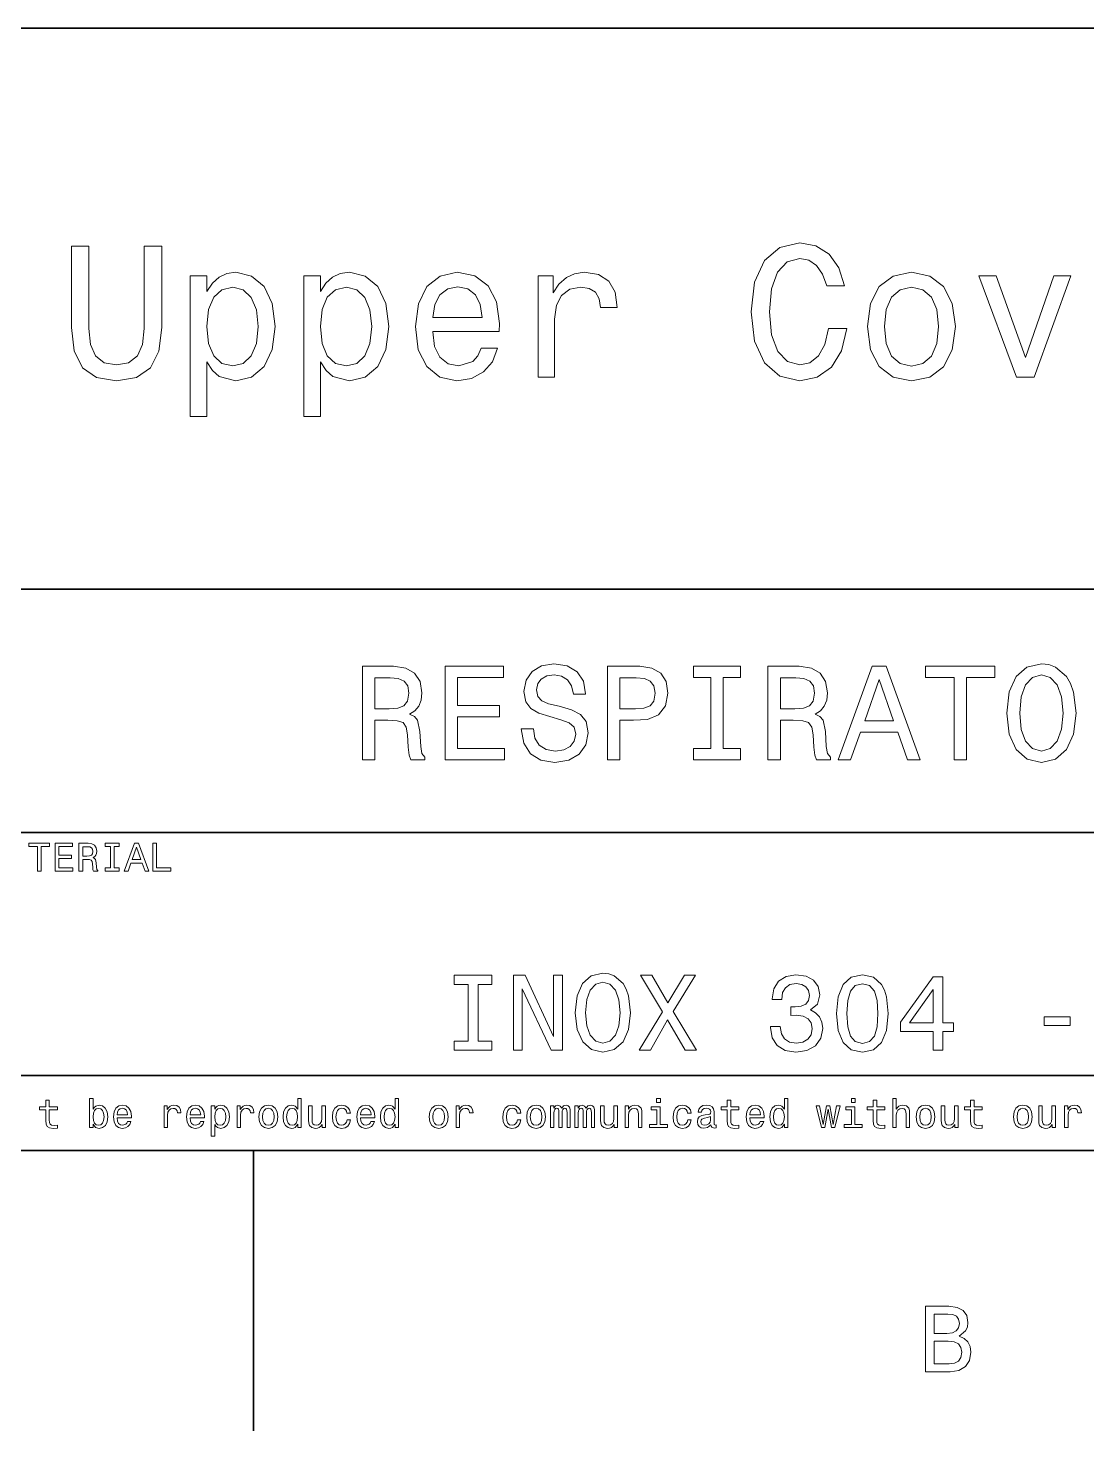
# Model space of a CAD drawing. Extents: x 0 to 1189, y 0 to 841.
# Drawn here: x 1027.7 to 1084.3, y 5 to 80 of the extents above; entities that cross this region are included whole.
import ezdxf

# ---------------------------------------------------------------- set-up
doc = ezdxf.new("R2010")
doc.units = 0

msp = doc.modelspace()

# ---------------------------------------------------------------- linework, layer by layer
at = {"color": 7, "lineweight": 35}
for p, q in [((979, 80), (1169, 80)), ((979, 50), (1144, 50)), ((979, 37), (1144, 37)), ((979, 24), (1144, 24)), ((20, 20), (1169, 20)), ((979, 20), (1169, 20))]:
    msp.add_line(p, q, dxfattribs=at)
at = {"color": 7, "lineweight": 35, "ltscale": 0.375}
msp.add_line((1039.699951, 20), (1039.699951, 5), dxfattribs=at)
at = {"color": 7, "lineweight": 13}
for points in [[(1029.976929, 63.996395), (1030.118164, 62.735588), (1030.56189, 61.837894), (1031.30835, 61.323486), (1032.387573, 61.14193), (1033.456787, 61.323486), (1034.203125, 61.837894), (1034.646973, 62.725502), (1034.798218, 63.996395), (1034.798218, 68.333572), (1033.860229, 68.333572), (1033.860229, 63.945965), (1033.769409, 63.088615), (1033.49707, 62.473343), (1033.033081, 62.110229), (1032.387573, 61.989193), (1031.721924, 62.110229), (1031.257935, 62.473343), (1030.985596, 63.078529), (1030.904907, 63.945965), (1030.904907, 68.333572), (1029.976929, 68.333572)], [(1070.453857, 63.935879), (1070.252197, 63.088615), (1069.919312, 62.483429), (1069.455322, 62.110229), (1068.910645, 61.989193), (1068.255005, 62.17075), (1067.740601, 62.715416), (1067.397705, 63.603024), (1067.286743, 64.833572), (1067.397705, 66.054031), (1067.730469, 66.951729), (1068.244873, 67.496399), (1068.910645, 67.688042), (1069.394775, 67.587173), (1069.80835, 67.304756), (1070.131104, 66.850861), (1070.353027, 66.225502), (1071.311279, 66.225502), (1071.008667, 67.183716), (1070.484131, 67.909943), (1069.767944, 68.363831), (1068.910645, 68.525215), (1067.841431, 68.273056), (1067.024414, 67.567001), (1066.5, 66.407059), (1066.318359, 64.833572), (1066.5, 63.260086), (1067.024414, 62.100143), (1067.841431, 61.384007), (1068.910645, 61.14193), (1069.848633, 61.333572), (1070.605225, 61.868156), (1071.139771, 62.745678), (1071.422119, 63.935879)], [(1037.208862, 65.912827), (1037.208862, 66.75), (1036.321289, 66.75), (1036.321289, 59.235588), (1037.208862, 59.235588), (1037.208862, 62.160664), (1037.521606, 61.6866), (1037.874634, 61.373917), (1038.762207, 61.14193), (1039.609497, 61.333572), (1040.275146, 61.908501), (1040.708862, 62.81628), (1040.870239, 64.046829), (1040.708862, 65.267288), (1040.275146, 66.175072), (1039.609497, 66.739914), (1038.762207, 66.941643), (1038.278076, 66.881126), (1037.864502, 66.689484), (1037.511475, 66.366714)], [(1043.281006, 65.912827), (1043.281006, 66.75), (1042.393311, 66.75), (1042.393311, 59.235588), (1043.281006, 59.235588), (1043.281006, 62.160664), (1043.593628, 61.6866), (1043.946655, 61.373917), (1044.834229, 61.14193), (1045.681519, 61.333572), (1046.34729, 61.908501), (1046.781006, 62.81628), (1046.942383, 64.046829), (1046.781006, 65.267288), (1046.34729, 66.175072), (1045.681519, 66.739914), (1044.834229, 66.941643), (1044.350098, 66.881126), (1043.936523, 66.689484), (1043.583496, 66.366714)], [(1049.29248, 63.78458), (1052.842896, 63.78458), (1052.853027, 64.198128), (1052.69165, 65.35807), (1052.247803, 66.225502), (1051.541748, 66.75), (1050.60376, 66.941643), (1049.685913, 66.739914), (1048.979858, 66.175072), (1048.525879, 65.257202), (1048.364502, 64.046829), (1048.515869, 62.806194), (1048.969727, 61.898415), (1049.665649, 61.333572), (1050.573486, 61.14193), (1051.360229, 61.273052), (1052.005737, 61.615993), (1052.479858, 62.160664), (1052.752197, 62.886887), (1051.874634, 62.886887), (1051.693115, 62.483429), (1051.430786, 62.180836), (1050.684448, 61.938759), (1050.109497, 62.049709), (1049.675781, 62.402737), (1049.393311, 62.977665), (1049.29248, 63.754322)], [(1054.920776, 61.333572), (1055.80835, 61.333572), (1055.80835, 64.430115), (1055.89917, 65.176514), (1056.171387, 65.71109), (1056.615234, 66.033859), (1057.210327, 66.144814), (1057.654175, 66.074203), (1057.987061, 65.872475), (1058.188721, 65.529541), (1058.259399, 65.065559), (1059.156982, 65.065559), (1059.036011, 65.882561), (1058.703125, 66.467575), (1058.148438, 66.820602), (1057.391968, 66.941643), (1056.877441, 66.860947), (1056.433716, 66.659218), (1056.040283, 66.316284), (1055.727661, 65.852303), (1055.727661, 66.75), (1054.920776, 66.75)], [(1072.541748, 64.036743), (1072.703125, 62.806194), (1073.167114, 61.898415), (1073.903442, 61.333572), (1074.891968, 61.14193), (1075.870239, 61.333572), (1076.606567, 61.888329), (1077.070557, 62.796108), (1077.242065, 64.036743), (1077.070557, 65.267288), (1076.606567, 66.185158), (1075.870239, 66.739914), (1074.891968, 66.941643), (1073.903442, 66.739914), (1073.167114, 66.175072), (1072.703125, 65.267288)], [(1080.5, 61.333572), (1081.437988, 61.333572), (1083.414917, 66.75), (1082.49707, 66.75), (1080.973999, 62.382565), (1079.420776, 66.75), (1078.492798, 66.75)], [(1038.610962, 61.938759), (1038.015869, 62.069885), (1037.582153, 62.473343), (1037.309814, 63.12896), (1037.218994, 64.046829), (1037.309814, 64.954613), (1037.582153, 65.610229), (1038.015869, 66.003601), (1038.610962, 66.144814), (1039.15564, 66.003601), (1039.589355, 65.600143), (1039.861694, 64.944527), (1039.962524, 64.046829), (1039.861694, 63.13905), (1039.589355, 62.473343), (1039.15564, 62.069885)], [(1044.682983, 61.938759), (1044.087891, 62.069885), (1043.654175, 62.473343), (1043.381836, 63.12896), (1043.291016, 64.046829), (1043.381836, 64.954613), (1043.654175, 65.610229), (1044.087891, 66.003601), (1044.682983, 66.144814), (1045.227661, 66.003601), (1045.661377, 65.600143), (1045.933716, 64.944527), (1046.034546, 64.046829), (1045.933716, 63.13905), (1045.661377, 62.473343), (1045.227661, 62.069885)], [(1049.29248, 64.530975), (1049.403442, 65.226944), (1049.675781, 65.741356), (1050.089355, 66.054031), (1050.634033, 66.164986), (1051.168579, 66.054031), (1051.582153, 65.741356), (1051.834229, 65.226944), (1051.925049, 64.530975)], [(1073.449585, 64.046829), (1073.540283, 64.954613), (1073.822754, 65.610229), (1074.276611, 66.013687), (1074.891968, 66.1549), (1075.49707, 66.013687), (1075.950928, 65.620316), (1076.233398, 64.954613), (1076.334229, 64.046829), (1076.233398, 63.12896), (1075.950928, 62.463257), (1075.49707, 62.059795), (1074.891968, 61.928673), (1074.276611, 62.059795), (1073.822754, 62.463257), (1073.540283, 63.12896)], [(1045.527466, 40.881123), (1046.197388, 40.881123), (1046.197388, 42.992073), (1046.881836, 42.992073), (1047.38623, 42.970459), (1047.703247, 42.869595), (1047.876099, 42.631844), (1047.94812, 42.206772), (1047.984131, 41.558357), (1048.027466, 41.133286), (1048.113892, 40.881123), (1048.870361, 40.881123), (1048.870361, 41.018009), (1048.70459, 41.219738), (1048.646973, 41.594379), (1048.596558, 42.401295), (1048.474121, 42.999279), (1048.30835, 43.1866), (1048.049072, 43.323486), (1048.337158, 43.503601), (1048.53894, 43.755764), (1048.668579, 44.072765), (1048.711792, 44.454609), (1048.610962, 45.059795), (1048.322754, 45.513687), (1047.84729, 45.787464), (1047.198853, 45.881123), (1045.527466, 45.881123)], [(1049.958252, 40.881123), (1053.128296, 40.881123), (1053.128296, 41.486309), (1050.621094, 41.486309), (1050.621094, 43.179394), (1052.854492, 43.179394), (1052.854492, 43.777374), (1050.621094, 43.777374), (1050.621094, 45.275936), (1053.070679, 45.275936), (1053.070679, 45.881123), (1049.958252, 45.881123)], [(1054.670044, 42.530979), (1054.014404, 42.530979), (1054.158569, 41.767288), (1054.518799, 41.20533), (1055.073486, 40.866714), (1055.822754, 40.744236), (1056.564819, 40.859509), (1057.119629, 41.17651), (1057.472656, 41.67363), (1057.602295, 42.32925), (1057.494263, 42.920029), (1057.19165, 43.301872), (1056.701782, 43.554031), (1056.046143, 43.741352), (1055.484131, 43.878242), (1055.116699, 44.036743), (1054.907837, 44.267288), (1054.843018, 44.627522), (1054.907837, 44.951729), (1055.095093, 45.196686), (1055.383301, 45.362389), (1055.779541, 45.420029), (1056.182983, 45.34798), (1056.5, 45.153458), (1056.708984, 44.82925), (1056.809814, 44.389767), (1057.465454, 44.389767), (1057.465454, 44.404179), (1057.35022, 45.081409), (1057.011597, 45.585732), (1056.478394, 45.902737), (1055.757935, 46.010807), (1055.109497, 45.902737), (1054.605225, 45.600143), (1054.281006, 45.131844), (1054.165771, 44.526657), (1054.259399, 43.986309), (1054.533203, 43.618874), (1054.965454, 43.373917), (1055.556274, 43.1866), (1056.139771, 43.020893), (1056.579346, 42.862389), (1056.845825, 42.631844), (1056.939575, 42.257202), (1056.853027, 41.875359), (1056.629761, 41.587173), (1056.291138, 41.407059), (1055.851563, 41.349422), (1055.361694, 41.428673), (1054.987061, 41.659222), (1054.749268, 42.033859)], [(1058.625366, 40.881123), (1059.288208, 40.881123), (1059.288208, 42.992073), (1060.023071, 42.992073), (1060.765137, 43.028095), (1061.355957, 43.280258), (1061.737793, 43.770172), (1061.867432, 44.440201), (1061.766602, 45.059795), (1061.478394, 45.513687), (1061.00293, 45.787464), (1060.354492, 45.881123), (1058.625366, 45.881123)], [(1064.151367, 41.486309), (1063.229126, 41.486309), (1063.229126, 40.881123), (1065.736328, 40.881123), (1065.736328, 41.486309), (1064.814209, 41.486309), (1064.814209, 45.275936), (1065.736328, 45.275936), (1065.736328, 45.881123), (1063.229126, 45.881123), (1063.229126, 45.275936), (1064.151367, 45.275936)], [(1067.213257, 40.881123), (1067.883301, 40.881123), (1067.883301, 42.992073), (1068.567749, 42.992073), (1069.072021, 42.970459), (1069.389038, 42.869595), (1069.562012, 42.631844), (1069.634033, 42.206772), (1069.670044, 41.558357), (1069.713257, 41.133286), (1069.799805, 40.881123), (1070.556274, 40.881123), (1070.556274, 41.018009), (1070.390503, 41.219738), (1070.332886, 41.594379), (1070.282471, 42.401295), (1070.160034, 42.999279), (1069.994263, 43.1866), (1069.734863, 43.323486), (1070.023071, 43.503601), (1070.224854, 43.755764), (1070.354492, 44.072765), (1070.397705, 44.454609), (1070.296875, 45.059795), (1070.008667, 45.513687), (1069.533203, 45.787464), (1068.884766, 45.881123), (1067.213257, 45.881123)], [(1070.966919, 40.881123), (1071.629761, 40.881123), (1072.15564, 42.350864), (1074.151367, 42.350864), (1074.677246, 40.881123), (1075.354492, 40.881123), (1073.524536, 45.888329), (1072.789673, 45.888329)], [(1077.162842, 40.881123), (1077.825684, 40.881123), (1077.825684, 45.275936), (1079.338623, 45.275936), (1079.338623, 45.881123), (1075.6427, 45.881123), (1075.6427, 45.275936), (1077.162842, 45.275936)], [(1079.979858, 43.381123), (1080.109497, 42.257202), (1080.484131, 41.428673), (1081.067749, 40.917145), (1081.831421, 40.744236), (1082.587891, 40.917145), (1083.178711, 41.428673), (1083.546143, 42.257202), (1083.682983, 43.381123), (1083.546143, 44.497837), (1083.387695, 44.951729), (1083.178711, 45.326366), (1082.587891, 45.837894), (1082.227661, 45.967579), (1081.831421, 46.018009), (1081.060547, 45.837894), (1080.476929, 45.333572), (1080.109497, 44.505043)], [(1047.011597, 45.26873), (1047.45105, 45.225502), (1047.760864, 45.088615), (1047.955322, 44.836452), (1048.020264, 44.440201), (1047.94812, 44.022331), (1047.753662, 43.770172), (1047.422241, 43.640488), (1046.968384, 43.604465), (1046.197388, 43.604465), (1046.197388, 45.26873)], [(1060.174438, 45.26873), (1060.606689, 45.225502), (1060.923706, 45.088615), (1061.110962, 44.836452), (1061.175781, 44.440201), (1061.10376, 44.022331), (1060.909302, 43.770172), (1060.577881, 43.640488), (1060.123901, 43.604465), (1059.288208, 43.604465), (1059.288208, 45.26873)], [(1068.697388, 45.26873), (1069.136963, 45.225502), (1069.446777, 45.088615), (1069.641235, 44.836452), (1069.706055, 44.440201), (1069.634033, 44.022331), (1069.439575, 43.770172), (1069.108154, 43.640488), (1068.654175, 43.604465), (1067.883301, 43.604465), (1067.883301, 45.26873)], [(1072.38623, 42.963257), (1073.157104, 45.167866), (1073.927979, 42.963257)], [(1080.671509, 43.381123), (1080.750732, 44.25288), (1080.988525, 44.894089), (1081.355957, 45.283138), (1081.831421, 45.420029), (1082.299805, 45.283138), (1082.667236, 44.886887), (1082.904907, 44.245674), (1082.991333, 43.381123), (1082.904907, 42.509365), (1082.667236, 41.868153), (1082.299805, 41.479107), (1081.831421, 41.349422), (1081.355957, 41.479107), (1080.988525, 41.868153), (1080.750732, 42.502159)], [(1028.153442, 34.918587), (1028.352295, 34.918587), (1028.352295, 36.23703), (1028.806152, 36.23703), (1028.806152, 36.418587), (1027.697388, 36.418587), (1027.697388, 36.23703), (1028.153442, 36.23703)], [(1029.100098, 34.918587), (1030.051147, 34.918587), (1030.051147, 35.100143), (1029.29895, 35.100143), (1029.29895, 35.608067), (1029.968994, 35.608067), (1029.968994, 35.787464), (1029.29895, 35.787464), (1029.29895, 36.23703), (1030.033813, 36.23703), (1030.033813, 36.418587), (1029.100098, 36.418587)], [(1030.373169, 34.918587), (1030.574219, 34.918587), (1030.574219, 35.551872), (1030.779541, 35.551872), (1030.930786, 35.545387), (1031.025879, 35.515129), (1031.077759, 35.443802), (1031.099365, 35.31628), (1031.110229, 35.121758), (1031.123169, 34.994236), (1031.14917, 34.918587), (1031.376099, 34.918587), (1031.376099, 34.959652), (1031.326416, 35.020172), (1031.309082, 35.132565), (1031.293945, 35.374638), (1031.257202, 35.554035), (1031.20752, 35.610229), (1031.129639, 35.651295), (1031.216187, 35.70533), (1031.276611, 35.780979), (1031.315552, 35.87608), (1031.328491, 35.990631), (1031.298218, 36.172188), (1031.211792, 36.308357), (1031.069214, 36.390488), (1030.874634, 36.418587), (1030.373169, 36.418587)], [(1030.818481, 36.234871), (1030.950317, 36.221901), (1031.043213, 36.180836), (1031.101563, 36.105186), (1031.121094, 35.986309), (1031.099365, 35.86095), (1031.041016, 35.785301), (1030.94165, 35.746395), (1030.80542, 35.735588), (1030.574219, 35.735588), (1030.574219, 36.234871)], [(1032.056885, 35.100143), (1031.780273, 35.100143), (1031.780273, 34.918587), (1032.532471, 34.918587), (1032.532471, 35.100143), (1032.255737, 35.100143), (1032.255737, 36.23703), (1032.532471, 36.23703), (1032.532471, 36.418587), (1031.780273, 36.418587), (1031.780273, 36.23703), (1032.056885, 36.23703)], [(1032.800415, 34.918587), (1032.999268, 34.918587), (1033.157104, 35.359509), (1033.755737, 35.359509), (1033.913574, 34.918587), (1034.116699, 34.918587), (1033.567749, 36.42075), (1033.34729, 36.42075)], [(1033.226196, 35.543228), (1033.45752, 36.204609), (1033.688721, 35.543228)], [(1034.319824, 34.918587), (1035.283813, 34.918587), (1035.283813, 35.100143), (1034.518677, 35.100143), (1034.518677, 36.418587), (1034.319824, 36.418587)], [(1051.181519, 25.844381), (1050.443726, 25.844381), (1050.443726, 25.360231), (1052.449585, 25.360231), (1052.449585, 25.844381), (1051.711792, 25.844381), (1051.711792, 28.876081), (1052.449585, 28.876081), (1052.449585, 29.360231), (1050.443726, 29.360231), (1050.443726, 28.876081), (1051.181519, 28.876081)], [(1053.602295, 25.360231), (1054.080688, 25.360231), (1054.080688, 28.639771), (1055.61377, 25.360231), (1056.230469, 25.360231), (1056.230469, 29.360231), (1055.746338, 29.360231), (1055.746338, 26.080692), (1054.230469, 29.360231), (1053.602295, 29.360231)], [(1056.904907, 27.360231), (1057.008667, 26.461096), (1057.30835, 25.798271), (1057.775146, 25.38905), (1058.386108, 25.250721), (1058.991333, 25.38905), (1059.463989, 25.798271), (1059.757935, 26.461096), (1059.867432, 27.360231), (1059.757935, 28.253603), (1059.631104, 28.616714), (1059.463989, 28.916428), (1058.991333, 29.325649), (1058.703125, 29.429396), (1058.386108, 29.469742), (1057.769409, 29.325649), (1057.302612, 28.922192), (1057.008667, 28.259367)], [(1060.328491, 25.360231), (1060.933716, 25.360231), (1061.850098, 26.979828), (1062.783813, 25.360231), (1063.394775, 25.360231), (1062.144043, 27.417868), (1063.331421, 29.365995), (1062.749268, 29.365995), (1061.867432, 27.884727), (1061.002808, 29.365995), (1060.397705, 29.365995), (1061.579224, 27.412106)], [(1067.342896, 26.616716), (1067.342896, 26.57637), (1067.435181, 26.023056), (1067.706055, 25.60807), (1068.132568, 25.342941), (1068.697388, 25.244957), (1069.296753, 25.342941), (1069.746338, 25.596542), (1070.034546, 26), (1070.138306, 26.518732), (1070.092163, 26.858791), (1069.965454, 27.135448), (1069.757935, 27.348703), (1069.481201, 27.504324), (1069.855835, 27.815563), (1069.988403, 28.311239), (1069.901978, 28.760807), (1069.654175, 29.100864), (1069.250732, 29.314121), (1068.697388, 29.38905), (1068.178711, 29.296831), (1067.781006, 29.043228), (1067.521606, 28.639771), (1067.435181, 28.103746), (1067.435181, 28.063402), (1067.94812, 28.063402), (1067.994263, 28.432278), (1068.144043, 28.697407), (1068.386108, 28.858791), (1068.726196, 28.916428), (1069.025879, 28.870317), (1069.244873, 28.749281), (1069.377441, 28.553314), (1069.429321, 28.288185), (1069.377441, 28.005764), (1069.239136, 27.815563), (1068.99707, 27.700289), (1068.668579, 27.665707), (1068.443726, 27.671471), (1068.443726, 27.216139), (1068.726196, 27.227667), (1069.089355, 27.175793), (1069.360229, 27.037464), (1069.521606, 26.812681), (1069.579224, 26.518732), (1069.515869, 26.184439), (1069.348633, 25.9366), (1069.083496, 25.780981), (1068.731934, 25.729107), (1068.368896, 25.786745), (1068.10376, 25.959656), (1067.936523, 26.236313), (1067.873169, 26.616716)], [(1070.876099, 27.314121), (1070.962524, 26.409224), (1071.233398, 25.763689), (1071.665649, 25.371759), (1072.265137, 25.244957), (1072.858765, 25.371759), (1073.291016, 25.763689), (1073.556152, 26.409224), (1073.648438, 27.314121), (1073.556152, 28.213257), (1073.446655, 28.570606), (1073.291016, 28.864553), (1072.858765, 29.256485), (1072.265137, 29.38905), (1071.665649, 29.256485), (1071.233398, 28.858791), (1070.962524, 28.213257)], [(1076.05188, 25.360231), (1076.570557, 25.360231), (1076.570557, 26.351585), (1077.141235, 26.351585), (1077.141235, 26.812681), (1076.570557, 26.812681), (1076.570557, 29.273777), (1076.046143, 29.273777), (1074.293945, 26.858791), (1074.293945, 26.351585), (1076.05188, 26.351585)], [(1057.45813, 27.360231), (1057.521606, 28.057638), (1057.711792, 28.570606), (1058.005737, 28.881845), (1058.386108, 28.991356), (1058.760742, 28.881845), (1059.054688, 28.564842), (1059.244873, 28.051874), (1059.314087, 27.360231), (1059.244873, 26.662825), (1059.054688, 26.149857), (1058.760742, 25.838617), (1058.386108, 25.734871), (1058.005737, 25.838617), (1057.711792, 26.149857), (1057.521606, 26.657061)], [(1071.429321, 27.314121), (1071.475464, 28.011528), (1071.619629, 28.51297), (1071.878906, 28.806917), (1072.265137, 28.910664), (1072.645508, 28.806917), (1072.904907, 28.51297), (1073.04895, 28.011528), (1073.095093, 27.314121), (1073.04895, 26.610952), (1072.904907, 26.10951), (1072.645508, 25.815563), (1072.265137, 25.717581), (1071.878906, 25.815563), (1071.619629, 26.10951), (1071.475464, 26.610952)], [(1074.778076, 26.812681), (1076.05188, 28.605188), (1076.05188, 26.812681)], [(1081.976929, 26.680117), (1083.371704, 26.680117), (1083.371704, 27.135448), (1081.976929, 27.135448)], [(1028.60083, 22.17399), (1028.60083, 21.592579), (1028.61377, 21.404537), (1028.674316, 21.274855), (1028.79541, 21.199207), (1029.000732, 21.173269), (1029.225464, 21.184076), (1029.225464, 21.348343), (1029.061279, 21.335373), (1028.912109, 21.352665), (1028.832153, 21.4067), (1028.797485, 21.497478), (1028.791016, 21.625), (1028.791016, 22.17399), (1029.225464, 22.17399), (1029.225464, 22.336094), (1028.791016, 22.336094), (1028.791016, 22.675432), (1028.60083, 22.675432), (1028.60083, 22.336094), (1028.272339, 22.336094), (1028.272339, 22.17399)], [(1031.127563, 21.393732), (1031.267944, 21.227304), (1031.460327, 21.173269), (1031.641968, 21.214336), (1031.786743, 21.337536), (1031.877563, 21.534222), (1031.912109, 21.795748), (1031.877563, 22.057276), (1031.784546, 22.251801), (1031.641968, 22.372837), (1031.460327, 22.416065), (1031.270142, 22.359869), (1031.192383, 22.290705), (1031.127563, 22.197765), (1031.127563, 22.766211), (1030.937256, 22.766211), (1030.937256, 21.214336), (1031.127563, 21.214336)], [(1042.070557, 21.393732), (1042.070557, 21.214336), (1042.260742, 21.214336), (1042.260742, 22.766211), (1042.072754, 22.766211), (1042.072754, 22.197765), (1041.927979, 22.36203), (1041.839355, 22.400936), (1041.737671, 22.416065), (1041.553955, 22.372837), (1041.411377, 22.251801), (1041.318359, 22.057276), (1041.286011, 21.795748), (1041.318359, 21.534222), (1041.411377, 21.337536), (1041.553955, 21.214336), (1041.737671, 21.173269), (1041.839355, 21.1884), (1041.930054, 21.227304)], [(1047.275146, 21.393732), (1047.275146, 21.214336), (1047.465332, 21.214336), (1047.465332, 22.766211), (1047.277344, 22.766211), (1047.277344, 22.197765), (1047.132568, 22.36203), (1047.043945, 22.400936), (1046.942383, 22.416065), (1046.758667, 22.372837), (1046.615967, 22.251801), (1046.523071, 22.057276), (1046.490601, 21.795748), (1046.523071, 21.534222), (1046.615967, 21.337536), (1046.758667, 21.214336), (1046.942383, 21.173269), (1047.043945, 21.1884), (1047.134766, 21.227304)], [(1061.462524, 22.766211), (1061.261475, 22.766211), (1061.261475, 22.550072), (1061.462524, 22.550072)], [(1065.033203, 22.17399), (1065.033203, 21.592579), (1065.046143, 21.404537), (1065.106689, 21.274855), (1065.227661, 21.199207), (1065.432983, 21.173269), (1065.657837, 21.184076), (1065.657837, 21.348343), (1065.49353, 21.335373), (1065.34436, 21.352665), (1065.264404, 21.4067), (1065.229858, 21.497478), (1065.223389, 21.625), (1065.223389, 22.17399), (1065.657837, 22.17399), (1065.657837, 22.336094), (1065.223389, 22.336094), (1065.223389, 22.675432), (1065.033203, 22.675432), (1065.033203, 22.336094), (1064.70459, 22.336094), (1064.70459, 22.17399)], [(1068.093628, 21.393732), (1068.093628, 21.214336), (1068.283936, 21.214336), (1068.283936, 22.766211), (1068.095825, 22.766211), (1068.095825, 22.197765), (1067.95105, 22.36203), (1067.862427, 22.400936), (1067.760864, 22.416065), (1067.577148, 22.372837), (1067.434448, 22.251801), (1067.341553, 22.057276), (1067.309082, 21.795748), (1067.341553, 21.534222), (1067.434448, 21.337536), (1067.577148, 21.214336), (1067.760864, 21.173269), (1067.862427, 21.1884), (1067.953125, 21.227304)], [(1071.871826, 22.766211), (1071.670776, 22.766211), (1071.670776, 22.550072), (1071.871826, 22.550072)], [(1072.840088, 22.17399), (1072.840088, 21.592579), (1072.853027, 21.404537), (1072.913574, 21.274855), (1073.034668, 21.199207), (1073.23999, 21.173269), (1073.464722, 21.184076), (1073.464722, 21.348343), (1073.300415, 21.335373), (1073.151367, 21.352665), (1073.071289, 21.4067), (1073.036743, 21.497478), (1073.030273, 21.625), (1073.030273, 22.17399), (1073.464722, 22.17399), (1073.464722, 22.336094), (1073.030273, 22.336094), (1073.030273, 22.675432), (1072.840088, 22.675432), (1072.840088, 22.336094), (1072.511597, 22.336094), (1072.511597, 22.17399)], [(1073.88623, 21.214336), (1074.076416, 21.214336), (1074.076416, 21.884365), (1074.095825, 22.037823), (1074.158569, 22.150215), (1074.255737, 22.219379), (1074.385498, 22.245316), (1074.489258, 22.223701), (1074.554077, 22.165344), (1074.586426, 22.068083), (1074.59729, 21.9384), (1074.59729, 21.214336), (1074.787476, 21.214336), (1074.787476, 21.977304), (1074.778809, 22.130762), (1074.73999, 22.258286), (1074.612427, 22.375), (1074.413574, 22.416065), (1074.305542, 22.400936), (1074.212524, 22.359869), (1074.134766, 22.295029), (1074.076416, 22.206411), (1074.076416, 22.766211), (1073.88623, 22.766211)], [(1078.044678, 22.17399), (1078.044678, 21.592579), (1078.057617, 21.404537), (1078.118164, 21.274855), (1078.239258, 21.199207), (1078.44458, 21.173269), (1078.669312, 21.184076), (1078.669312, 21.348343), (1078.505127, 21.335373), (1078.355957, 21.352665), (1078.276001, 21.4067), (1078.241333, 21.497478), (1078.234863, 21.625), (1078.234863, 22.17399), (1078.669312, 22.17399), (1078.669312, 22.336094), (1078.234863, 22.336094), (1078.234863, 22.675432), (1078.044678, 22.675432), (1078.044678, 22.336094), (1077.716187, 22.336094), (1077.716187, 22.17399)], [(1031.717529, 21.795748), (1031.695923, 21.601225), (1031.637573, 21.458572), (1031.544678, 21.372118), (1031.427979, 21.344019), (1031.300415, 21.372118), (1031.20752, 21.458572), (1031.14917, 21.599062), (1031.129639, 21.795748), (1031.14917, 21.990273), (1031.20752, 22.130762), (1031.300415, 22.215057), (1031.427979, 22.245316), (1031.544678, 22.215057), (1031.637573, 22.128601), (1031.695923, 21.988111)], [(1032.415649, 21.739553), (1033.176514, 21.739553), (1033.178711, 21.828169), (1033.144043, 22.076729), (1033.04895, 22.262608), (1032.897705, 22.375), (1032.696655, 22.416065), (1032.5, 22.372837), (1032.348633, 22.251801), (1032.251465, 22.055115), (1032.216797, 21.795748), (1032.249268, 21.529898), (1032.346558, 21.335373), (1032.495605, 21.214336), (1032.690186, 21.173269), (1032.858765, 21.201368), (1032.99707, 21.274855), (1033.098633, 21.391569), (1033.156982, 21.54719), (1032.968994, 21.54719), (1032.930054, 21.460733), (1032.873901, 21.395893), (1032.713989, 21.344019), (1032.59082, 21.367794), (1032.497803, 21.443443), (1032.437256, 21.566643), (1032.415649, 21.733068)], [(1032.415649, 21.899494), (1032.439453, 22.04863), (1032.497803, 22.158861), (1032.586426, 22.225864), (1032.703125, 22.24964), (1032.817749, 22.225864), (1032.906372, 22.158861), (1032.960327, 22.04863), (1032.979858, 21.899494)], [(1034.922852, 21.214336), (1035.113037, 21.214336), (1035.113037, 21.877882), (1035.132568, 22.037823), (1035.190918, 22.152376), (1035.286011, 22.22154), (1035.413574, 22.245316), (1035.508667, 22.230186), (1035.579956, 22.186958), (1035.623169, 22.113472), (1035.638306, 22.014048), (1035.830688, 22.014048), (1035.804688, 22.189121), (1035.733398, 22.31448), (1035.614502, 22.390129), (1035.452393, 22.416065), (1035.342163, 22.398775), (1035.24707, 22.355547), (1035.162842, 22.282061), (1035.095825, 22.182636), (1035.095825, 22.375), (1034.922852, 22.375)], [(1036.319092, 21.739553), (1037.079956, 21.739553), (1037.082153, 21.828169), (1037.047485, 22.076729), (1036.952393, 22.262608), (1036.801147, 22.375), (1036.600098, 22.416065), (1036.403442, 22.372837), (1036.252197, 22.251801), (1036.154907, 22.055115), (1036.120239, 21.795748), (1036.15271, 21.529898), (1036.25, 21.335373), (1036.39917, 21.214336), (1036.593628, 21.173269), (1036.762207, 21.201368), (1036.900513, 21.274855), (1037.002197, 21.391569), (1037.060547, 21.54719), (1036.872437, 21.54719), (1036.833496, 21.460733), (1036.777344, 21.395893), (1036.617432, 21.344019), (1036.494263, 21.367794), (1036.401245, 21.443443), (1036.340698, 21.566643), (1036.319092, 21.733068)], [(1036.319092, 21.899494), (1036.342896, 22.04863), (1036.401245, 22.158861), (1036.489868, 22.225864), (1036.606567, 22.24964), (1036.721191, 22.225864), (1036.809814, 22.158861), (1036.86377, 22.04863), (1036.883301, 21.899494)], [(1037.633301, 22.195604), (1037.633301, 22.375), (1037.443115, 22.375), (1037.443115, 20.764769), (1037.633301, 20.764769), (1037.633301, 21.391569), (1037.700317, 21.289986), (1037.775879, 21.222982), (1037.966064, 21.173269), (1038.147705, 21.214336), (1038.290283, 21.337536), (1038.383301, 21.532061), (1038.417847, 21.795748), (1038.383301, 22.057276), (1038.290283, 22.251801), (1038.147705, 22.372837), (1037.966064, 22.416065), (1037.862427, 22.403097), (1037.773804, 22.36203), (1037.69812, 22.292866)], [(1037.933716, 21.344019), (1037.806152, 21.372118), (1037.713257, 21.458572), (1037.654907, 21.599062), (1037.635376, 21.795748), (1037.654907, 21.990273), (1037.713257, 22.130762), (1037.806152, 22.215057), (1037.933716, 22.245316), (1038.050415, 22.215057), (1038.143311, 22.128601), (1038.20166, 21.988111), (1038.223267, 21.795748), (1038.20166, 21.601225), (1038.143311, 21.458572), (1038.050415, 21.372118)], [(1038.826294, 21.214336), (1039.016602, 21.214336), (1039.016602, 21.877882), (1039.036011, 22.037823), (1039.09436, 22.152376), (1039.189453, 22.22154), (1039.317017, 22.245316), (1039.412109, 22.230186), (1039.483398, 22.186958), (1039.526611, 22.113472), (1039.541748, 22.014048), (1039.734131, 22.014048), (1039.708252, 22.189121), (1039.636841, 22.31448), (1039.517944, 22.390129), (1039.355835, 22.416065), (1039.245605, 22.398775), (1039.150513, 22.355547), (1039.066284, 22.282061), (1038.999268, 22.182636), (1038.999268, 22.375), (1038.826294, 22.375)], [(1040, 21.793587), (1040.034546, 21.529898), (1040.134033, 21.335373), (1040.291748, 21.214336), (1040.50354, 21.173269), (1040.713257, 21.214336), (1040.870972, 21.333212), (1040.970459, 21.527737), (1041.007202, 21.793587), (1040.970459, 22.057276), (1040.870972, 22.253962), (1040.713257, 22.372837), (1040.50354, 22.416065), (1040.291748, 22.372837), (1040.134033, 22.251801), (1040.034546, 22.057276)], [(1040.194458, 21.795748), (1040.213989, 21.990273), (1040.274414, 22.130762), (1040.371704, 22.217218), (1040.50354, 22.247478), (1040.633301, 22.217218), (1040.730469, 22.132925), (1040.791016, 21.990273), (1040.812622, 21.795748), (1040.791016, 21.599062), (1040.730469, 21.456411), (1040.633301, 21.369955), (1040.50354, 21.341858), (1040.371704, 21.369955), (1040.274414, 21.456411), (1040.213989, 21.599062)], [(1041.770142, 22.245316), (1041.895508, 22.215057), (1041.990601, 22.130762), (1042.046753, 21.990273), (1042.068359, 21.795748), (1042.046753, 21.599062), (1041.990601, 21.458572), (1041.895508, 21.372118), (1041.770142, 21.344019), (1041.651245, 21.372118), (1041.560547, 21.458572), (1041.5, 21.601225), (1041.480469, 21.795748), (1041.5, 21.988111), (1041.560547, 22.128601), (1041.651245, 22.215057)], [(1043.553345, 22.375), (1043.363037, 22.375), (1043.363037, 21.704971), (1043.341431, 21.549351), (1043.278809, 21.436958), (1043.181519, 21.367794), (1043.053955, 21.34618), (1042.952393, 21.363472), (1042.887573, 21.415344), (1042.85083, 21.503962), (1042.842163, 21.629322), (1042.842163, 22.375), (1042.651978, 22.375), (1042.651978, 21.61203), (1042.658447, 21.458572), (1042.699585, 21.331051), (1042.824951, 21.214336), (1043.025879, 21.173269), (1043.134033, 21.1884), (1043.226929, 21.227304), (1043.306885, 21.294308), (1043.371704, 21.391569), (1043.371704, 21.214336), (1043.553345, 21.214336)], [(1044.698853, 21.990273), (1044.886841, 21.990273), (1044.8479, 22.163183), (1044.755005, 22.299351), (1044.610229, 22.383644), (1044.422119, 22.416065), (1044.214722, 22.372837), (1044.056885, 22.251801), (1043.95752, 22.055115), (1043.922852, 21.791426), (1043.955322, 21.529898), (1044.052612, 21.335373), (1044.206055, 21.214336), (1044.415649, 21.173269), (1044.601563, 21.20569), (1044.746338, 21.296469), (1044.845825, 21.439119), (1044.889038, 21.629322), (1044.70752, 21.629322), (1044.675049, 21.508284), (1044.614502, 21.417507), (1044.528076, 21.361311), (1044.422119, 21.344019), (1044.290283, 21.372118), (1044.19519, 21.458572), (1044.136841, 21.599062), (1044.117432, 21.797911), (1044.136841, 21.992434), (1044.197388, 22.132925), (1044.294678, 22.219379), (1044.422119, 22.24964), (1044.534546, 22.230186), (1044.618896, 22.180475), (1044.675049, 22.098343)], [(1045.427246, 21.739553), (1046.187988, 21.739553), (1046.190186, 21.828169), (1046.15564, 22.076729), (1046.060547, 22.262608), (1045.90918, 22.375), (1045.70813, 22.416065), (1045.511475, 22.372837), (1045.360229, 22.251801), (1045.262939, 22.055115), (1045.228394, 21.795748), (1045.260742, 21.529898), (1045.358032, 21.335373), (1045.507202, 21.214336), (1045.70166, 21.173269), (1045.870239, 21.201368), (1046.008667, 21.274855), (1046.110229, 21.391569), (1046.168579, 21.54719), (1045.980469, 21.54719), (1045.94165, 21.460733), (1045.885376, 21.395893), (1045.725464, 21.344019), (1045.602295, 21.367794), (1045.509277, 21.443443), (1045.448853, 21.566643), (1045.427246, 21.733068)], [(1045.427246, 21.899494), (1045.450928, 22.04863), (1045.509277, 22.158861), (1045.5979, 22.225864), (1045.714722, 22.24964), (1045.829224, 22.225864), (1045.917847, 22.158861), (1045.971924, 22.04863), (1045.991333, 21.899494)], [(1046.974731, 22.245316), (1047.100098, 22.215057), (1047.19519, 22.130762), (1047.251465, 21.990273), (1047.273071, 21.795748), (1047.251465, 21.599062), (1047.19519, 21.458572), (1047.100098, 21.372118), (1046.974731, 21.344019), (1046.855835, 21.372118), (1046.765137, 21.458572), (1046.70459, 21.601225), (1046.685181, 21.795748), (1046.70459, 21.988111), (1046.765137, 22.128601), (1046.855835, 22.215057)], [(1049.108032, 21.793587), (1049.142578, 21.529898), (1049.242065, 21.335373), (1049.39978, 21.214336), (1049.611694, 21.173269), (1049.821289, 21.214336), (1049.979126, 21.333212), (1050.078491, 21.527737), (1050.115234, 21.793587), (1050.078491, 22.057276), (1049.979126, 22.253962), (1049.821289, 22.372837), (1049.611694, 22.416065), (1049.39978, 22.372837), (1049.242065, 22.251801), (1049.142578, 22.057276)], [(1049.302612, 21.795748), (1049.322021, 21.990273), (1049.382568, 22.130762), (1049.479858, 22.217218), (1049.611694, 22.247478), (1049.741333, 22.217218), (1049.838623, 22.132925), (1049.89917, 21.990273), (1049.920776, 21.795748), (1049.89917, 21.599062), (1049.838623, 21.456411), (1049.741333, 21.369955), (1049.611694, 21.341858), (1049.479858, 21.369955), (1049.382568, 21.456411), (1049.322021, 21.599062)], [(1050.536743, 21.214336), (1050.726929, 21.214336), (1050.726929, 21.877882), (1050.746338, 22.037823), (1050.804688, 22.152376), (1050.899902, 22.22154), (1051.027344, 22.245316), (1051.122437, 22.230186), (1051.193848, 22.186958), (1051.237061, 22.113472), (1051.252197, 22.014048), (1051.444458, 22.014048), (1051.418579, 22.189121), (1051.34729, 22.31448), (1051.228394, 22.390129), (1051.066284, 22.416065), (1050.956055, 22.398775), (1050.860962, 22.355547), (1050.776611, 22.282061), (1050.709595, 22.182636), (1050.709595, 22.375), (1050.536743, 22.375)], [(1053.806885, 21.990273), (1053.994995, 21.990273), (1053.956055, 22.163183), (1053.863037, 22.299351), (1053.718262, 22.383644), (1053.530273, 22.416065), (1053.322754, 22.372837), (1053.164917, 22.251801), (1053.065552, 22.055115), (1053.031006, 21.791426), (1053.063354, 21.529898), (1053.160645, 21.335373), (1053.314087, 21.214336), (1053.523804, 21.173269), (1053.709595, 21.20569), (1053.854492, 21.296469), (1053.953857, 21.439119), (1053.99707, 21.629322), (1053.815552, 21.629322), (1053.783081, 21.508284), (1053.722656, 21.417507), (1053.636108, 21.361311), (1053.530273, 21.344019), (1053.398438, 21.372118), (1053.303345, 21.458572), (1053.244995, 21.599062), (1053.225464, 21.797911), (1053.244995, 21.992434), (1053.30542, 22.132925), (1053.40271, 22.219379), (1053.530273, 22.24964), (1053.642578, 22.230186), (1053.726929, 22.180475), (1053.783081, 22.098343)], [(1054.312622, 21.793587), (1054.34729, 21.529898), (1054.446655, 21.335373), (1054.604492, 21.214336), (1054.816284, 21.173269), (1055.025879, 21.214336), (1055.183716, 21.333212), (1055.283081, 21.527737), (1055.319824, 21.793587), (1055.283081, 22.057276), (1055.183716, 22.253962), (1055.025879, 22.372837), (1054.816284, 22.416065), (1054.604492, 22.372837), (1054.446655, 22.251801), (1054.34729, 22.057276)], [(1054.507202, 21.795748), (1054.526611, 21.990273), (1054.587158, 22.130762), (1054.684448, 22.217218), (1054.816284, 22.247478), (1054.945923, 22.217218), (1055.043213, 22.132925), (1055.10376, 21.990273), (1055.125366, 21.795748), (1055.10376, 21.599062), (1055.043213, 21.456411), (1054.945923, 21.369955), (1054.816284, 21.341858), (1054.684448, 21.369955), (1054.587158, 21.456411), (1054.526611, 21.599062)], [(1055.59436, 21.214336), (1055.769409, 21.214336), (1055.769409, 21.990273), (1055.780273, 22.106987), (1055.812622, 22.191282), (1055.862427, 22.240993), (1055.927246, 22.260447), (1055.979126, 22.243155), (1056.013672, 22.199926), (1056.031006, 22.12644), (1056.037476, 22.029179), (1056.037476, 21.214336), (1056.20166, 21.214336), (1056.20166, 21.990273), (1056.212524, 22.104826), (1056.244995, 22.189121), (1056.296875, 22.240993), (1056.361694, 22.260447), (1056.413574, 22.243155), (1056.44812, 22.199926), (1056.469727, 22.029179), (1056.469727, 21.214336), (1056.644775, 21.214336), (1056.644775, 22.016211), (1056.634033, 22.182636), (1056.599365, 22.310158), (1056.530273, 22.387968), (1056.417847, 22.416065), (1056.286011, 22.372837), (1056.184448, 22.247478), (1056.104492, 22.370676), (1055.970459, 22.416065), (1055.84729, 22.372837), (1055.762939, 22.251801), (1055.762939, 22.375), (1055.59436, 22.375)], [(1056.895508, 21.214336), (1057.070557, 21.214336), (1057.070557, 21.990273), (1057.081421, 22.106987), (1057.11377, 22.191282), (1057.163574, 22.240993), (1057.228394, 22.260447), (1057.280273, 22.243155), (1057.314819, 22.199926), (1057.332153, 22.12644), (1057.338623, 22.029179), (1057.338623, 21.214336), (1057.50293, 21.214336), (1057.50293, 21.990273), (1057.513672, 22.104826), (1057.546143, 22.189121), (1057.598022, 22.240993), (1057.662842, 22.260447), (1057.714722, 22.243155), (1057.749268, 22.199926), (1057.770874, 22.029179), (1057.770874, 21.214336), (1057.945923, 21.214336), (1057.945923, 22.016211), (1057.935181, 22.182636), (1057.900635, 22.310158), (1057.831421, 22.387968), (1057.718994, 22.416065), (1057.587158, 22.372837), (1057.485596, 22.247478), (1057.40564, 22.370676), (1057.271606, 22.416065), (1057.148438, 22.372837), (1057.064087, 22.251801), (1057.064087, 22.375), (1056.895508, 22.375)], [(1059.167114, 22.375), (1058.976929, 22.375), (1058.976929, 21.704971), (1058.955322, 21.549351), (1058.8927, 21.436958), (1058.79541, 21.367794), (1058.667847, 21.34618), (1058.566284, 21.363472), (1058.501465, 21.415344), (1058.464722, 21.503962), (1058.456055, 21.629322), (1058.456055, 22.375), (1058.265869, 22.375), (1058.265869, 21.61203), (1058.272339, 21.458572), (1058.313354, 21.331051), (1058.438721, 21.214336), (1058.639771, 21.173269), (1058.747803, 21.1884), (1058.84082, 21.227304), (1058.920776, 21.294308), (1058.985596, 21.391569), (1058.985596, 21.214336), (1059.167114, 21.214336)], [(1059.573486, 21.214336), (1059.763672, 21.214336), (1059.763672, 21.884365), (1059.783203, 22.037823), (1059.845825, 22.150215), (1059.943115, 22.219379), (1060.072754, 22.245316), (1060.176514, 22.223701), (1060.241333, 22.165344), (1060.273804, 22.068083), (1060.284546, 21.9384), (1060.284546, 21.214336), (1060.474731, 21.214336), (1060.474731, 21.977304), (1060.466187, 22.130762), (1060.427246, 22.258286), (1060.299683, 22.375), (1060.10083, 22.416065), (1059.990601, 22.400936), (1059.897705, 22.359869), (1059.817749, 22.290705), (1059.755005, 22.197765), (1059.755005, 22.375), (1059.573486, 22.375)], [(1061.456055, 21.374279), (1061.456055, 22.336094), (1060.967529, 22.336094), (1060.967529, 22.17399), (1061.265869, 22.17399), (1061.265869, 21.374279), (1060.876831, 21.374279), (1060.876831, 21.214336), (1061.849365, 21.214336), (1061.849365, 21.374279)], [(1062.915039, 21.990273), (1063.103027, 21.990273), (1063.064087, 22.163183), (1062.971191, 22.299351), (1062.826416, 22.383644), (1062.638306, 22.416065), (1062.430786, 22.372837), (1062.273071, 22.251801), (1062.173584, 22.055115), (1062.139038, 21.791426), (1062.171509, 21.529898), (1062.268799, 21.335373), (1062.422241, 21.214336), (1062.631836, 21.173269), (1062.817749, 21.20569), (1062.962524, 21.296469), (1063.062012, 21.439119), (1063.105225, 21.629322), (1062.923584, 21.629322), (1062.891235, 21.508284), (1062.830688, 21.417507), (1062.744263, 21.361311), (1062.638306, 21.344019), (1062.50647, 21.372118), (1062.411377, 21.458572), (1062.353027, 21.599062), (1062.333618, 21.797911), (1062.353027, 21.992434), (1062.413574, 22.132925), (1062.510864, 22.219379), (1062.638306, 22.24964), (1062.750732, 22.230186), (1062.834961, 22.180475), (1062.891235, 22.098343)], [(1064.166382, 21.365633), (1064.166382, 21.35915), (1064.177246, 21.285662), (1064.209717, 21.233789), (1064.345825, 21.192722), (1064.451782, 21.210014), (1064.451782, 21.356987), (1064.406372, 21.350504), (1064.345825, 21.378601), (1064.334961, 21.465057), (1064.334961, 22.065922), (1064.309082, 22.219379), (1064.233398, 22.32745), (1064.101563, 22.39229), (1063.915771, 22.416065), (1063.734131, 22.390129), (1063.600098, 22.316643), (1063.515869, 22.202089), (1063.487793, 22.050793), (1063.487793, 22.037823), (1063.658447, 22.037823), (1063.673584, 22.128601), (1063.721191, 22.193443), (1063.79895, 22.232347), (1063.90918, 22.247478), (1064.015137, 22.236671), (1064.09082, 22.20425), (1064.13623, 22.148054), (1064.151367, 22.070244), (1064.1427, 21.979465), (1064.108032, 21.934076), (1064.021606, 21.912464), (1063.859497, 21.895172), (1063.673584, 21.856268), (1063.541748, 21.787104), (1063.463989, 21.679033), (1063.440186, 21.519091), (1063.461792, 21.37644), (1063.528809, 21.270533), (1063.636841, 21.203529), (1063.786011, 21.179754), (1063.987061, 21.225143)], [(1064.144775, 21.620676), (1064.118896, 21.508284), (1064.049683, 21.421829), (1063.945923, 21.365633), (1063.818481, 21.34618), (1063.736328, 21.356987), (1063.677979, 21.391569), (1063.641235, 21.452089), (1063.630371, 21.536383), (1063.639038, 21.61203), (1063.673584, 21.666065), (1063.812012, 21.726583), (1063.987061, 21.752522), (1064.144775, 21.804394)], [(1066.245728, 21.739553), (1067.00647, 21.739553), (1067.008667, 21.828169), (1066.974121, 22.076729), (1066.879028, 22.262608), (1066.727661, 22.375), (1066.526611, 22.416065), (1066.329956, 22.372837), (1066.178711, 22.251801), (1066.081421, 22.055115), (1066.046875, 21.795748), (1066.079224, 21.529898), (1066.176514, 21.335373), (1066.325684, 21.214336), (1066.520142, 21.173269), (1066.688721, 21.201368), (1066.827148, 21.274855), (1066.928711, 21.391569), (1066.987061, 21.54719), (1066.79895, 21.54719), (1066.760132, 21.460733), (1066.703857, 21.395893), (1066.543945, 21.344019), (1066.420776, 21.367794), (1066.327881, 21.443443), (1066.267334, 21.566643), (1066.245728, 21.733068)], [(1066.245728, 21.899494), (1066.269409, 22.04863), (1066.327881, 22.158861), (1066.416382, 22.225864), (1066.533203, 22.24964), (1066.647705, 22.225864), (1066.736328, 22.158861), (1066.790405, 22.04863), (1066.809814, 21.899494)], [(1067.793213, 22.245316), (1067.918579, 22.215057), (1068.013672, 22.130762), (1068.069946, 21.990273), (1068.091553, 21.795748), (1068.069946, 21.599062), (1068.013672, 21.458572), (1067.918579, 21.372118), (1067.793213, 21.344019), (1067.674316, 21.372118), (1067.583618, 21.458572), (1067.523071, 21.601225), (1067.503662, 21.795748), (1067.523071, 21.988111), (1067.583618, 22.128601), (1067.674316, 22.215057)], [(1070.257202, 21.214336), (1070.430176, 22.199926), (1070.603027, 21.214336), (1070.784546, 21.214336), (1071.069946, 22.375), (1070.88623, 22.375), (1070.693848, 21.389408), (1070.523071, 22.375), (1070.335083, 22.375), (1070.164307, 21.389408), (1069.971924, 22.375), (1069.790405, 22.375), (1070.075684, 21.214336)], [(1071.865234, 21.374279), (1071.865234, 22.336094), (1071.376831, 22.336094), (1071.376831, 22.17399), (1071.675049, 22.17399), (1071.675049, 21.374279), (1071.286011, 21.374279), (1071.286011, 21.214336), (1072.258667, 21.214336), (1072.258667, 21.374279)], [(1075.131104, 21.793587), (1075.165771, 21.529898), (1075.265137, 21.335373), (1075.422974, 21.214336), (1075.634766, 21.173269), (1075.84436, 21.214336), (1076.002197, 21.333212), (1076.101563, 21.527737), (1076.138306, 21.793587), (1076.101563, 22.057276), (1076.002197, 22.253962), (1075.84436, 22.372837), (1075.634766, 22.416065), (1075.422974, 22.372837), (1075.265137, 22.251801), (1075.165771, 22.057276)], [(1075.325684, 21.795748), (1075.345093, 21.990273), (1075.40564, 22.130762), (1075.50293, 22.217218), (1075.634766, 22.247478), (1075.764404, 22.217218), (1075.861694, 22.132925), (1075.922241, 21.990273), (1075.943848, 21.795748), (1075.922241, 21.599062), (1075.861694, 21.456411), (1075.764404, 21.369955), (1075.634766, 21.341858), (1075.50293, 21.369955), (1075.40564, 21.456411), (1075.345093, 21.599062)], [(1077.383301, 22.375), (1077.193115, 22.375), (1077.193115, 21.704971), (1077.171509, 21.549351), (1077.108765, 21.436958), (1077.011597, 21.367794), (1076.884033, 21.34618), (1076.782471, 21.363472), (1076.717651, 21.415344), (1076.680908, 21.503962), (1076.672241, 21.629322), (1076.672241, 22.375), (1076.482056, 22.375), (1076.482056, 21.61203), (1076.488525, 21.458572), (1076.529541, 21.331051), (1076.654907, 21.214336), (1076.855957, 21.173269), (1076.963989, 21.1884), (1077.056885, 21.227304), (1077.136963, 21.294308), (1077.201782, 21.391569), (1077.201782, 21.214336), (1077.383301, 21.214336)], [(1080.335815, 21.793587), (1080.370361, 21.529898), (1080.469727, 21.335373), (1080.627563, 21.214336), (1080.839355, 21.173269), (1081.049072, 21.214336), (1081.206787, 21.333212), (1081.306274, 21.527737), (1081.343018, 21.793587), (1081.306274, 22.057276), (1081.206787, 22.253962), (1081.049072, 22.372837), (1080.839355, 22.416065), (1080.627563, 22.372837), (1080.469727, 22.251801), (1080.370361, 22.057276)], [(1080.530273, 21.795748), (1080.549805, 21.990273), (1080.610229, 22.130762), (1080.70752, 22.217218), (1080.839355, 22.247478), (1080.968994, 22.217218), (1081.066284, 22.132925), (1081.126831, 21.990273), (1081.148438, 21.795748), (1081.126831, 21.599062), (1081.066284, 21.456411), (1080.968994, 21.369955), (1080.839355, 21.341858), (1080.70752, 21.369955), (1080.610229, 21.456411), (1080.549805, 21.599062)], [(1082.587891, 22.375), (1082.397705, 22.375), (1082.397705, 21.704971), (1082.376099, 21.549351), (1082.313477, 21.436958), (1082.216187, 21.367794), (1082.088623, 21.34618), (1081.987061, 21.363472), (1081.922241, 21.415344), (1081.885498, 21.503962), (1081.876831, 21.629322), (1081.876831, 22.375), (1081.686646, 22.375), (1081.686646, 21.61203), (1081.693115, 21.458572), (1081.734131, 21.331051), (1081.859497, 21.214336), (1082.060547, 21.173269), (1082.168579, 21.1884), (1082.261597, 21.227304), (1082.341553, 21.294308), (1082.406372, 21.391569), (1082.406372, 21.214336), (1082.587891, 21.214336)], [(1083.065552, 21.214336), (1083.255859, 21.214336), (1083.255859, 21.877882), (1083.275269, 22.037823), (1083.333618, 22.152376), (1083.428711, 22.22154), (1083.556274, 22.245316), (1083.651367, 22.230186), (1083.722656, 22.186958), (1083.765869, 22.113472), (1083.781006, 22.014048), (1083.973389, 22.014048), (1083.94751, 22.189121), (1083.876099, 22.31448), (1083.757202, 22.390129), (1083.595093, 22.416065), (1083.484863, 22.398775), (1083.389771, 22.355547), (1083.305542, 22.282061), (1083.238525, 22.182636), (1083.238525, 22.375), (1083.065552, 22.375)], [(1077.43042, 10.057997), (1077.783447, 10.350504), (1077.874146, 10.54719), (1077.904419, 10.789265), (1077.838867, 11.167507), (1077.642212, 11.439841), (1077.324463, 11.606268), (1076.880737, 11.666786), (1075.63501, 11.666786), (1075.63501, 8.166786), (1076.951294, 8.166786), (1077.420288, 8.237391), (1077.768311, 8.444163), (1077.985107, 8.771974), (1078.060791, 9.215777), (1078.015381, 9.513328), (1077.894409, 9.760447), (1077.697632, 9.942002)], [(1076.784912, 10.214336), (1076.098999, 10.214336), (1076.098999, 11.248199), (1076.825195, 11.248199), (1077.097534, 11.217939), (1077.289185, 11.127161), (1077.405151, 10.970821), (1077.445557, 10.738832), (1077.400146, 10.506844), (1077.279053, 10.345461), (1077.072388, 10.244596)], [(1076.895874, 8.585374), (1076.098999, 8.585374), (1076.098999, 9.790706), (1076.850464, 9.790706), (1077.168091, 9.755403), (1077.395142, 9.649495), (1077.53125, 9.467939), (1077.57666, 9.205691), (1077.53125, 8.928313), (1077.405151, 8.73667), (1077.193359, 8.620677)]]:
    msp.add_lwpolyline(points, close=True, dxfattribs=at)

doc.saveas('drawing.dxf')
